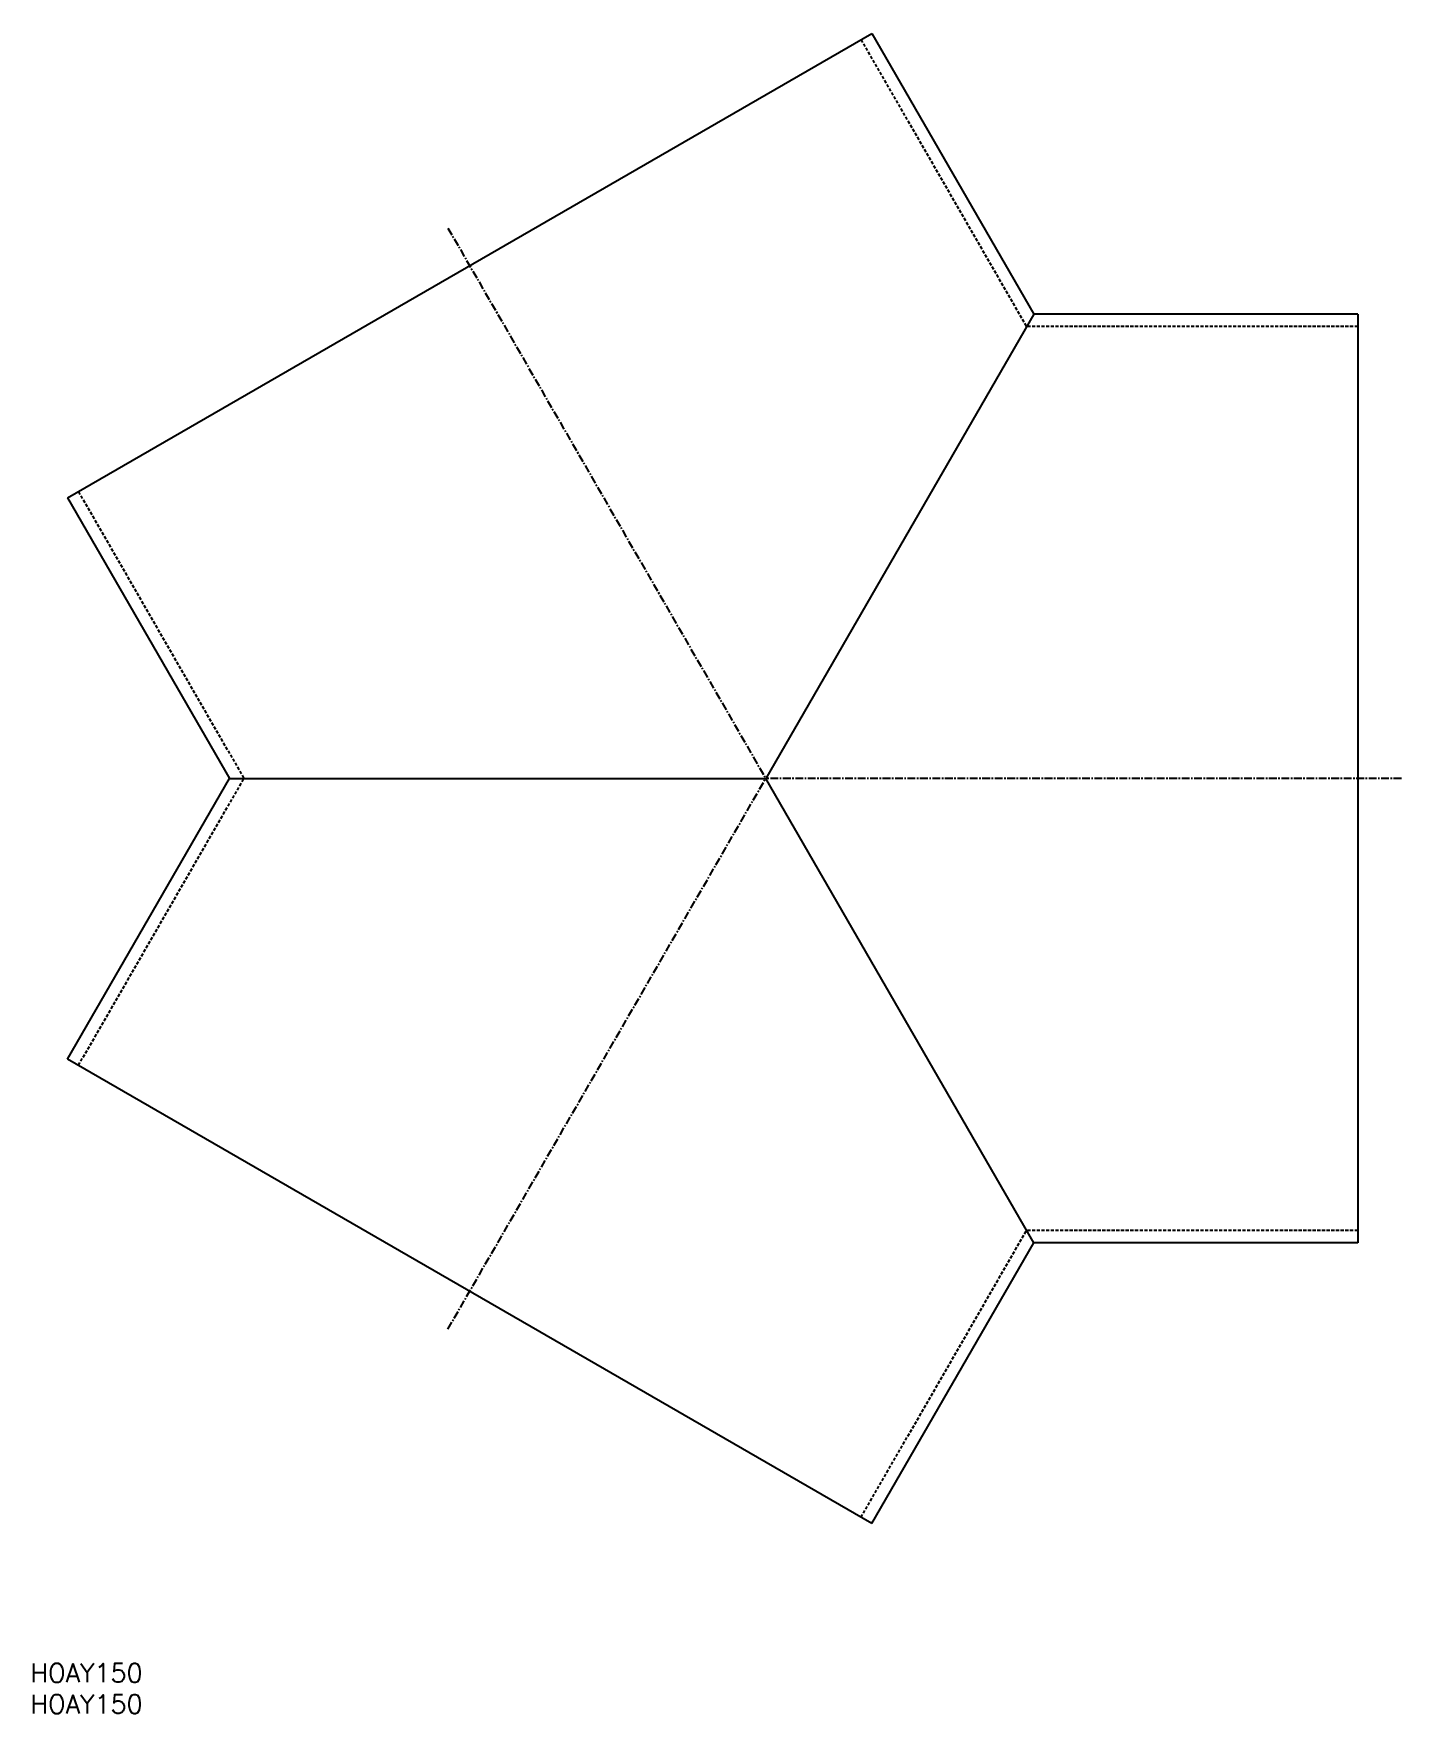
# Model space of a CAD drawing. Extents: x 1 to 220, y 0 to 270.
import ezdxf

# ---------------------------------------------------------------- set-up
doc = ezdxf.new("R2010")
doc.units = 0
doc.linetypes.add('CENTER', pattern=[2, 1.25, -0.25, 0.25, -0.25])
doc.linetypes.add('DASHED', pattern=[0.75, 0.5, -0.25])
doc.layers.get('0').update_dxf_attribs({"linetype": 'CONTINUOUS'})
doc.layers.add('CENTER', color=1, linetype='CENTER')
doc.styles.get("Standard").update_dxf_attribs({"font": 'txt.shx'})

# ---------------------------------------------------------------- blocks, each defined once
blk = doc.blocks.new('*U10')
at = {"color": 7, "linetype": 'CONTINUOUS'}
blk.add_text('HOAY150', height=3, dxfattribs=at).set_placement((0, 0))
blk = doc.blocks.new('*U11')
at = {"color": 7, "linetype": 'CONTINUOUS'}
blk.add_text('HOAY150', height=3, dxfattribs=at).set_placement((0, 5))

msp = doc.modelspace()

# ---------------------------------------------------------------- linework, layer by layer
at = {"color": 7, "linetype": 'CONTINUOUS'}
for p, q in [((5.98, 195.02), (135.02, 269.52)), ((135.02, 269.52), (161.01, 224.5)), ((161.01, 224.5), (118, 150)), ((213, 224.5), (161.01, 224.5)), ((213, 224.5), (213, 75.5)), ((5.98, 195.02), (31.97, 150)), ((5.98, 104.98), (31.97, 150)), ((31.97, 150), (118, 150)), ((161.01, 75.5), (118, 150)), ((135.02, 30.48), (5.98, 104.98)), ((135.02, 30.48), (161.01, 75.5)), ((213, 75.5), (161.01, 75.5))]:
    msp.add_line(p, q, dxfattribs=at)
at = {"color": 3, "linetype": 'DASHED'}
for p, q in [((133.29, 268.52), (159.86, 222.5)), ((213, 222.5), (159.86, 222.5)), ((7.71, 196.02), (34.28, 150)), ((7.71, 103.98), (34.28, 150)), ((133.29, 31.48), (159.86, 77.5)), ((213, 77.5), (159.86, 77.5))]:
    msp.add_line(p, q, dxfattribs=at)
at = {"layer": 'CENTER', "color": 1, "linetype": 'CENTER'}
for p in [(67, 238.33), (67, 61.67), (220, 150)]:
    msp.add_line(p, (118, 150), dxfattribs=at)

# ---------------------------------------------------------------- block references
at = {"color": 7, "linetype": 'CONTINUOUS'}
for name in ['*U11', '*U10']:
    msp.add_blockref(name, (0, 0), dxfattribs=at)

doc.saveas('drawing.dxf')
